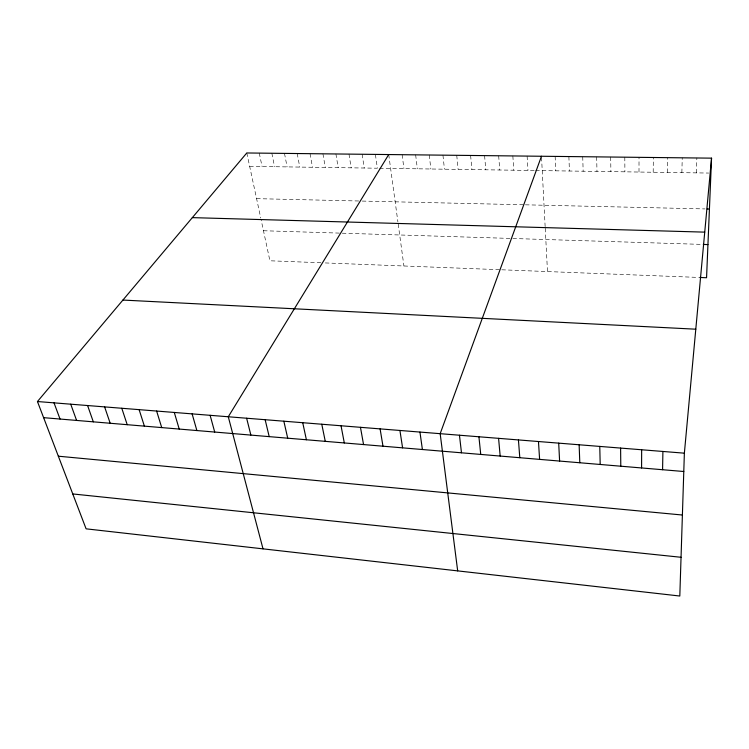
<?xml version="1.0" encoding="UTF-8"?>
<svg xmlns="http://www.w3.org/2000/svg" width="749" height="749" viewBox="0 0 749 749"><rect width="100%" height="100%" fill="white"/><g stroke="black" fill="none" stroke-linecap="round" stroke-linejoin="round"><path stroke-width="0.56" stroke-dasharray="3.75 2.81" d="M639 172.036L639.019 157.346M653.194 172.242L653.334 157.505M667.481 172.457L667.743 157.665M681.862 172.663L682.245 157.824M696.345 172.879L696.851 157.992M249.66 166.353L377.374 168.216L375.389 154.406M379.574 168.253L534.552 170.51M535.647 170.529L708.685 173.056M256.589 198.654L361.065 201.041M362.235 201.069L524.253 204.786M525.414 204.814L705.034 208.924M263.47 230.739L341.132 233.154M342.265 233.192L511.689 238.463M512.822 238.5L702.113 244.399M320.9 262.759L269.912 260.783L261.204 220.169M325.3 262.936L500.716 269.743M501.821 269.79L698.555 277.43M246.796 152.974L260.746 218.034M259.276 153.114L262.066 166.54M271.85 153.255L274.546 166.718M284.489 153.395L287.11 166.905M297.222 153.536L299.75 167.083M310.039 153.676L312.483 167.27M322.941 153.826L325.291 167.458M335.917 153.966L338.183 167.645M348.987 154.116L351.159 167.832M362.142 154.257L364.22 168.029M388.722 154.556L397.897 221.854M398.196 224.063L403.917 265.989M402.138 154.706L403.936 168.609M415.648 154.856L417.343 168.806M429.252 155.006L430.853 169.002M442.949 155.165L444.447 169.199M456.74 155.315L458.135 169.396M470.625 155.474L471.907 169.602M484.594 155.623L485.783 169.798M498.675 155.783L499.752 170.004M512.84 155.942L513.814 170.21M527.109 156.101L527.97 170.416M541.536 157.365L545.169 227.106M545.235 228.248L547.491 271.559M555.14 156.41L555.777 170.828M568.884 156.56L569.418 171.025M582.731 156.719L583.153 171.221M596.663 156.878L596.981 171.427M610.688 157.028L610.894 171.624M624.806 157.187L624.9 171.83"/><path stroke-width="1.12" d="M641.584 467.947L641.65 449.765M662.584 469.717L662.902 451.46M711.55 158.151L684.371 453.173L679.811 596.026L86.098 528.831L37.45 401.53L246.796 152.974L711.55 158.151L706.56 277.739L699.697 277.467M541.471 156.26L440.169 433.68L457.676 570.888M388.722 154.556L228.286 416.762L263.011 548.848M707.225 208.98L709.425 209.027M192.334 217.631L704.734 232.134M703.274 244.436L707.936 244.577M122.92 300.059L695.793 329.195M37.45 401.53L684.371 453.173M43.611 417.661L683.79 471.505M58.338 456.197L682.395 515.022M72.765 493.947L681.047 557.284M54.012 402.85L60.032 419.037M70.724 404.188L76.595 420.432M87.596 405.537L93.316 421.837M104.617 406.894L110.187 423.26M121.787 408.261L127.208 424.692M139.127 409.647L144.388 426.134M156.625 411.042L161.718 427.595M174.292 412.456L179.217 429.065M192.118 413.879L196.884 430.544M210.123 415.311L214.71 432.051M246.627 418.232L250.868 435.085M265.146 419.712L269.2 436.63M283.843 421.2L287.71 438.184M302.727 422.708L306.397 439.757M321.78 424.234L325.272 441.348M341.029 425.769L344.315 442.949M360.466 427.314L363.555 444.569M380.099 428.887L382.982 446.198M399.919 430.469L402.588 447.846M419.946 432.07L422.399 449.512M459.455 435.216L461.478 452.799M478.92 436.77L480.736 454.418M498.581 438.343L500.173 456.057M518.43 439.925L519.797 457.705M538.465 441.526L539.608 459.371M558.698 443.146L559.606 461.056M579.136 444.775L579.801 462.751M599.771 446.423L600.192 464.474M620.603 448.089L620.79 466.206"/></g></svg>
